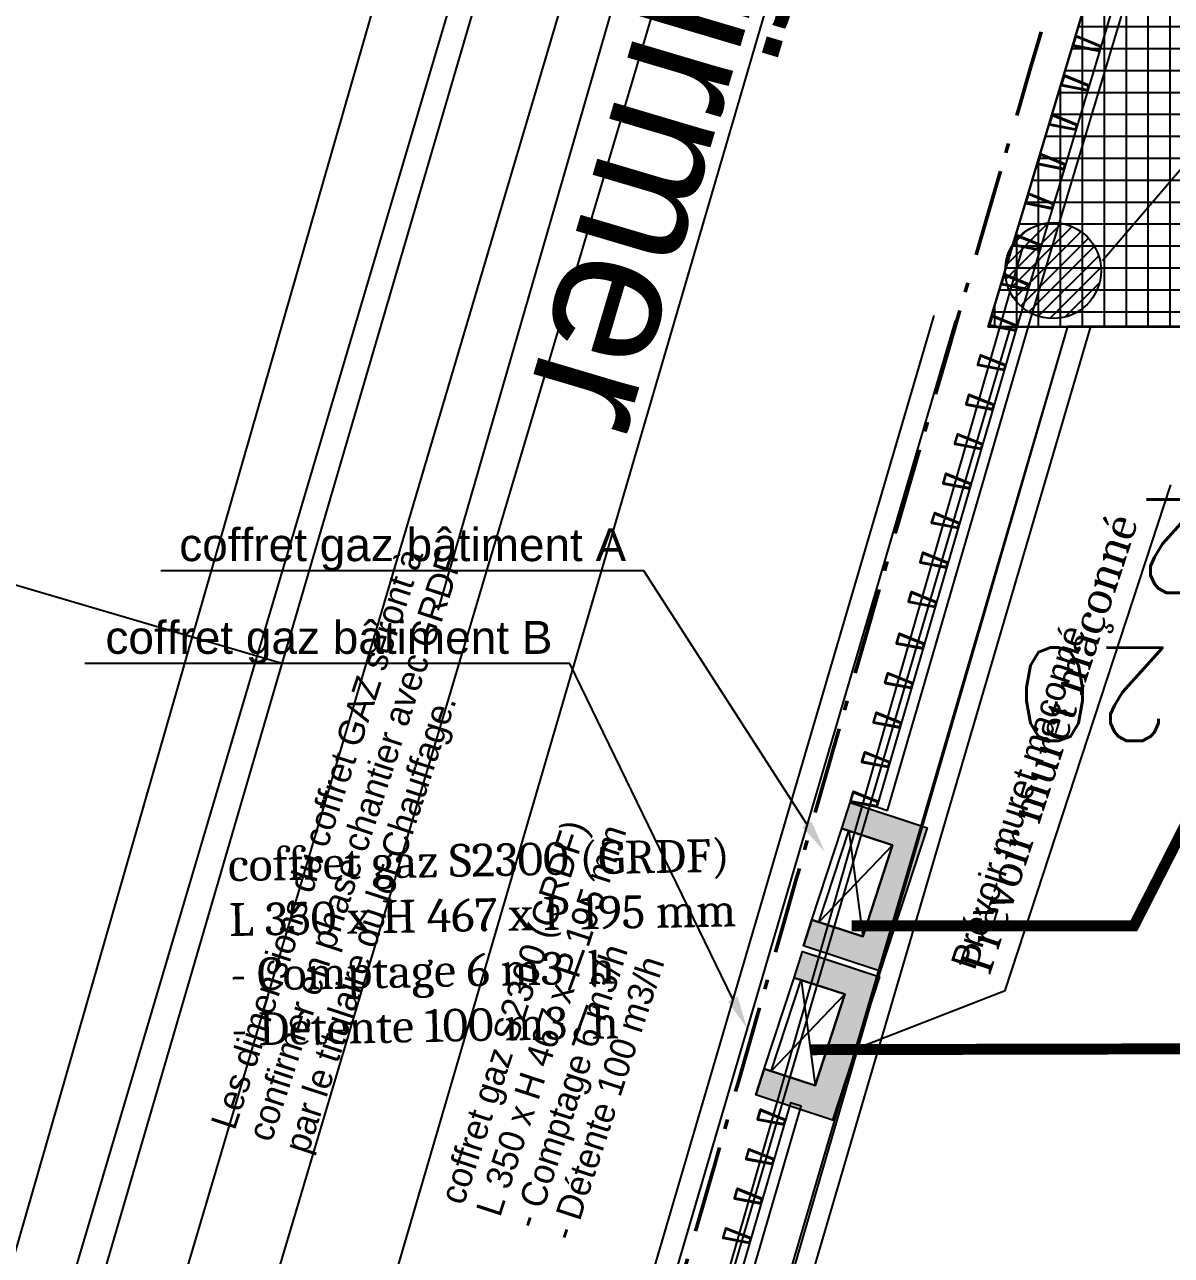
# Model space of a CAD drawing. Extents: x -594 to 29166, y -5797 to 14313.
# Drawn here: x 2501.7 to 2920, y 2229.8 to 2678.6 of the extents above; entities that cross this region are included whole.
import ezdxf
from ezdxf import colors
from ezdxf.entities.mleader import LeaderData, LeaderLine
from ezdxf.enums import TextEntityAlignment as Align
from ezdxf.lldxf.tags import DXFTag
from ezdxf.math import Vec2, Vec3

# ---------------------------------------------------------------- set-up
doc = ezdxf.new("R2010")
doc.units = 0
doc.linetypes.add('prlm_gaz', pattern=[36, 24, -3, 0, -3, 0, -3, 0, -3])
doc.linetypes.add('Style de ligne -15', pattern=[2.08328, 1.25, -0.41656, 0.13886, -0.27786])
doc.layers.get('0').update_dxf_attribs({"color": 252})
for name, color, linetype, lineweight in [('01_poutres', 252, 'Continuous', 20), ('Fond topo - P', 252, 'Continuous', 50), ('Fond topo - VOI', 252, 'Continuous', 25)]:
    doc.layers.add(name, color=color, linetype=linetype, lineweight=lineweight)
for name, color, linetype in [('01_texte', 252, 'Continuous'), ('A SITE', 252, 'Continuous'), ('AEP_SSL', 252, 'Continuous'), ('B GÈnÈral_Hatch', 252, 'Continuous'), ('B Général', 252, 'Continuous'), ('EDF_SSL', 252, 'Texte-Electricite'), ('Fond topo - ALIGNEMENT_TXT', 252, 'Continuous'), ('Fond topo - CLO_MUR', 252, 'Continuous'), ('Fond topo - EDF', 252, 'Continuous'), ('Fond topo - SIH', 252, 'Continuous'), ('Fond topo - Z_500', 252, 'Continuous'), ('prlm-BA', 252, 'Continuous'), ('prlm-GAZ', 20, 'Continuous'), ('prlm-MOD', 64, 'Continuous'), ('prlm-VRD', 252, 'Continuous'), ('SA - clôture', 252, 'DIVISE2'), ('SA - gazon', 252, 'Continuous'), ('TELECOM_SSL', 252, 'Texte-Telecom')]:
    doc.layers.add(name, color=color, linetype=linetype)
for name, color, linetype, plot in [('Fond topo - N', 252, 'Continuous', False), ('Fond topo - NCACHE', 252, 'Continuous', False), ('Fond topo - ZCACHE', 252, 'Continuous', False), ('prlm-ZEROPLOT', 254, 'Continuous', False)]:
    doc.layers.add(name, color=color, linetype=linetype, plot=plot)
doc.styles.add('2000_ARIAL', font='arial.ttf', dxfattribs={"height": 0.4})
doc.styles.add('Eurostile', font='')
doc.styles.add('Lignes', font='arial.ttf', dxfattribs={"height": 0.35})
doc.styles.add('LignesA', font='arial.ttf', dxfattribs={"height": 0.35})
doc.styles.add('prlm-mod', font='cambriaz.ttf', dxfattribs={"height": 18})
doc.styles.add('SIMPLEX', font='simplex_.ttf', dxfattribs={"height": 1.25})
doc.styles.get("Standard").update_dxf_attribs({"font": 'isocp.shx', "height": 15})
doc.styles.get('Eurostile').set_extended_font_data('Eurostile')
tags = doc.linetypes.add('DIVISE2', pattern=[15.875, 6.35, -3.175, 0, -3.175, 0, -3.175]).pattern_tags.tags
tags[14:15] = [DXFTag(74, 4), DXFTag(75, 0), DXFTag(340, '0'), DXFTag(46, 0.0), DXFTag(50, 0.0), DXFTag(44, 0.0), DXFTag(45, 0.0)]
tags[12:13] = [DXFTag(74, 4), DXFTag(75, 0), DXFTag(340, '0'), DXFTag(46, 0.0), DXFTag(50, 0.0), DXFTag(44, 0.0), DXFTag(45, 0.0)]
tags[10:11] = [DXFTag(74, 4), DXFTag(75, 0), DXFTag(340, '0'), DXFTag(46, 0.0), DXFTag(50, 0.0), DXFTag(44, 0.0), DXFTag(45, 0.0)]
tags[8:9] = [DXFTag(74, 4), DXFTag(75, 0), DXFTag(340, '0'), DXFTag(46, 0.0), DXFTag(50, 0.0), DXFTag(44, 0.0), DXFTag(45, 0.0)]
tags[6:7] = [DXFTag(74, 4), DXFTag(75, 0), DXFTag(340, '0'), DXFTag(46, 0.0), DXFTag(50, 0.0), DXFTag(44, 0.0), DXFTag(45, 0.0)]
tags[4:5] = [DXFTag(74, 4), DXFTag(75, 0), DXFTag(340, '0'), DXFTag(46, 0.0), DXFTag(50, 0.0), DXFTag(44, 0.0), DXFTag(45, 0.0)]
tags = doc.linetypes.add('L16', pattern=[0.375, 0.3, -0.075]).pattern_tags.tags
tags[6:7] = [DXFTag(74, 4), DXFTag(75, 0), DXFTag(340, '0'), DXFTag(46, 0.0), DXFTag(50, 0.0), DXFTag(44, 0.0), DXFTag(45, 0.0)]
tags[4:5] = [DXFTag(74, 4), DXFTag(75, 0), DXFTag(340, '0'), DXFTag(46, 0.0), DXFTag(50, 0.0), DXFTag(44, 0.0), DXFTag(45, 0.0)]
tags = doc.linetypes.add('L8', pattern=[0.225, 0.15, -0.075]).pattern_tags.tags
tags[6:7] = [DXFTag(74, 4), DXFTag(75, 0), DXFTag(340, '0'), DXFTag(46, 0.0), DXFTag(50, 0.0), DXFTag(44, 0.0), DXFTag(45, 0.0)]
tags[4:5] = [DXFTag(74, 4), DXFTag(75, 0), DXFTag(340, '0'), DXFTag(46, 0.0), DXFTag(50, 0.0), DXFTag(44, 0.0), DXFTag(45, 0.0)]
tags = doc.linetypes.add('Texte-BT', pattern='A,5,-0.25,["BT",Lignes,S=1,R=0,X=0,Y=-0.18],-1.25', length=6.5).pattern_tags.tags
tags[15:16] = [DXFTag(74, 4), DXFTag(75, 0), DXFTag(340, '0'), DXFTag(46, 0.0), DXFTag(50, 0.0), DXFTag(44, 0.0), DXFTag(45, 0.0)]
tags[4:5] = [DXFTag(74, 4), DXFTag(75, 0), DXFTag(340, '0'), DXFTag(46, 0.0), DXFTag(50, 0.0), DXFTag(44, 0.0), DXFTag(45, 0.0)]
tags = doc.linetypes.add('Texte-Electricite', pattern='A,5,-0.25,["ELEC",Lignes,S=1,R=0,X=0,Y=-0.18],-1.25', length=6.5).pattern_tags.tags
tags[15:16] = [DXFTag(74, 4), DXFTag(75, 0), DXFTag(340, '0'), DXFTag(46, 0.0), DXFTag(50, 0.0), DXFTag(44, 0.0), DXFTag(45, 0.0)]
tags[4:5] = [DXFTag(74, 4), DXFTag(75, 0), DXFTag(340, '0'), DXFTag(46, 0.0), DXFTag(50, 0.0), DXFTag(44, 0.0), DXFTag(45, 0.0)]
tags = doc.linetypes.add('Texte-HT', pattern='A,5,-0.25,["HT",Lignes,S=1,R=0,X=0,Y=-0.18],-1.25', length=6.5).pattern_tags.tags
tags[15:16] = [DXFTag(74, 4), DXFTag(75, 0), DXFTag(340, '0'), DXFTag(46, 0.0), DXFTag(50, 0.0), DXFTag(44, 0.0), DXFTag(45, 0.0)]
tags[4:5] = [DXFTag(74, 4), DXFTag(75, 0), DXFTag(340, '0'), DXFTag(46, 0.0), DXFTag(50, 0.0), DXFTag(44, 0.0), DXFTag(45, 0.0)]
tags = doc.linetypes.add('Texte-MT', pattern='A,5,-0.25,["MT",Lignes,S=1,R=0,X=0,Y=-0.18],-1.25', length=6.5).pattern_tags.tags
tags[15:16] = [DXFTag(74, 4), DXFTag(75, 0), DXFTag(340, '0'), DXFTag(46, 0.0), DXFTag(50, 0.0), DXFTag(44, 0.0), DXFTag(45, 0.0)]
tags[4:5] = [DXFTag(74, 4), DXFTag(75, 0), DXFTag(340, '0'), DXFTag(46, 0.0), DXFTag(50, 0.0), DXFTag(44, 0.0), DXFTag(45, 0.0)]
tags = doc.linetypes.add('Texte-Telecom', pattern='A,5,-0.25,["TEL",Lignes,S=1,R=0,X=0,Y=-0.18],-1.25', length=6.5).pattern_tags.tags
tags[15:16] = [DXFTag(74, 4), DXFTag(75, 0), DXFTag(340, '0'), DXFTag(46, 0.0), DXFTag(50, 0.0), DXFTag(44, 0.0), DXFTag(45, 0.0)]
tags[4:5] = [DXFTag(74, 4), DXFTag(75, 0), DXFTag(340, '0'), DXFTag(46, 0.0), DXFTag(50, 0.0), DXFTag(44, 0.0), DXFTag(45, 0.0)]
tags = doc.linetypes.add('Texte-TelecomA', pattern='A,5,-0.25,["TEL",LignesA,S=1,R=0,X=0,Y=-0.18],-1.25', length=6.5).pattern_tags.tags
tags[15:16] = [DXFTag(74, 4), DXFTag(75, 0), DXFTag(340, '0'), DXFTag(46, 0.0), DXFTag(50, 0.0), DXFTag(44, 0.0), DXFTag(45, 0.0)]
tags[4:5] = [DXFTag(74, 4), DXFTag(75, 0), DXFTag(340, '0'), DXFTag(46, 0.0), DXFTag(50, 0.0), DXFTag(44, 0.0), DXFTag(45, 0.0)]

# ---------------------------------------------------------------- blocks, each defined once
blk = doc.blocks.new('A n0.Groupe-37-1')
at = {"layer": 'B Général', "linetype": 'Continuous', "flags": 128}
for points in [[(2816.4, 2392.05), (2869.49, 2573.97), (2869.49, 2573.97), (3070.09, 3242.25), (3066.26, 3243.4), (2864.38, 2570.88), (2864.42, 2570.86), (2812.61, 2393.33)], [(2893.59, 2669.23), (2884.33, 2671.06), (2885.28, 2674.21), (2894.01, 2670.62)], [(2889.28, 2654.86), (2880.02, 2656.69), (2880.96, 2659.85), (2889.7, 2656.25)], [(2884.97, 2640.49), (2875.7, 2642.32), (2876.65, 2645.48), (2885.39, 2641.88)], [(2880.65, 2626.12), (2871.39, 2627.95), (2872.34, 2631.11), (2881.07, 2627.51)], [(2876.34, 2611.75), (2867.08, 2613.58), (2868.02, 2616.74), (2876.76, 2613.15)], [(2871.8, 2596.62), (2862.53, 2598.45), (2863.48, 2601.6), (2872.22, 2598.01)], [(2867.48, 2582.25), (2858.22, 2584.08), (2859.17, 2587.24), (2867.9, 2583.64)], [(2863.06, 2567.26), (2853.78, 2569.03), (2854.7, 2572.19), (2863.46, 2568.66)], [(2858.85, 2552.86), (2849.57, 2554.62), (2850.5, 2557.79), (2859.26, 2554.26)], [(2854.65, 2538.46), (2845.37, 2540.22), (2846.3, 2543.39), (2855.06, 2539.86)], [(2850.45, 2524.06), (2841.17, 2525.82), (2842.09, 2528.98), (2850.86, 2525.46)], [(2846.24, 2509.66), (2836.97, 2511.42), (2837.89, 2514.58), (2846.65, 2511.06)], [(2842.04, 2495.26), (2832.76, 2497.02), (2833.69, 2500.18), (2842.45, 2496.66)], [(2837.84, 2480.86), (2828.56, 2482.62), (2829.48, 2485.78), (2838.25, 2482.25)], [(2833.64, 2466.46), (2824.36, 2468.22), (2825.28, 2471.38), (2834.04, 2467.85)], [(2829.21, 2451.29), (2819.93, 2453.05), (2820.85, 2456.21), (2829.62, 2452.68)], [(2825.01, 2436.88), (2815.73, 2438.65), (2816.65, 2441.81), (2825.41, 2438.28)], [(2820.8, 2422.48), (2811.53, 2424.24), (2812.45, 2427.41), (2821.21, 2423.88)], [(2816.6, 2408.08), (2807.32, 2409.84), (2808.25, 2413.01), (2817.01, 2409.48)], [(2812.4, 2393.68), (2803.12, 2395.44), (2804.04, 2398.6), (2812.81, 2395.08)], [(2539.74, 1444.07), (2784.91, 2284.16), (2781.11, 2285.4), (2535.9, 1445.19)], [(2778.55, 2277.7), (2769.27, 2279.46), (2770.2, 2282.63), (2778.96, 2279.1)], [(2774.35, 2263.3), (2765.07, 2265.06), (2765.99, 2268.22), (2774.76, 2264.7)], [(2770.14, 2248.9), (2760.87, 2250.66), (2761.79, 2253.82), (2770.55, 2250.3)], [(2765.94, 2234.5), (2756.66, 2236.26), (2757.59, 2239.42), (2766.35, 2235.9)]]:
    blk.add_lwpolyline(points, close=True, dxfattribs=at)
for points in [[(2884.16, 2670.79), (2893.62, 2668.91, 0.386252), (2893.85, 2669.05), (2894.33, 2670.62, 0.385626), (2894.21, 2670.86), (2885.29, 2674.53, 0.443391), (2885.02, 2674.41), (2884.01, 2671.04, 0.442739), (2884.16, 2670.79)], [(2879.85, 2656.42), (2889.31, 2654.55, 0.386252), (2889.54, 2654.68), (2890.01, 2656.25, 0.385626), (2889.9, 2656.5), (2880.97, 2660.16, 0.443391), (2880.71, 2660.04), (2879.7, 2656.67, 0.442739), (2879.85, 2656.42)], [(2875.54, 2642.05), (2885, 2640.18, 0.386252), (2885.23, 2640.32), (2885.7, 2641.88, 0.385626), (2885.58, 2642.13), (2876.66, 2645.8, 0.443391), (2876.39, 2645.67), (2875.38, 2642.3, 0.442739), (2875.54, 2642.05)], [(2871.22, 2627.68), (2880.68, 2625.81, 0.386252), (2880.92, 2625.95), (2881.39, 2627.52, 0.385626), (2881.27, 2627.76), (2872.35, 2631.43, 0.443391), (2872.08, 2631.3), (2871.07, 2627.93, 0.442739), (2871.22, 2627.68)], [(2866.91, 2613.31), (2876.37, 2611.44, 0.386252), (2876.6, 2611.58), (2877.07, 2613.15, 0.385626), (2876.96, 2613.39), (2868.04, 2617.06, 0.443391), (2867.77, 2616.93), (2866.76, 2613.56, 0.442739), (2866.91, 2613.31)], [(2862.37, 2598.18), (2871.83, 2596.3, 0.386252), (2872.06, 2596.44), (2872.53, 2598.01, 0.385626), (2872.41, 2598.25), (2863.49, 2601.92, 0.443391), (2863.22, 2601.8), (2862.21, 2598.43, 0.442739), (2862.37, 2598.18)], [(2858.05, 2583.81), (2867.52, 2581.94, 0.386252), (2867.75, 2582.07), (2868.22, 2583.64, 0.385626), (2868.1, 2583.89), (2859.18, 2587.55, 0.443391), (2858.91, 2587.43), (2857.9, 2584.06, 0.442739), (2858.05, 2583.81)], [(2853.61, 2568.75), (2863.09, 2566.95, 0.386252), (2863.32, 2567.09), (2863.78, 2568.67, 0.385626), (2863.66, 2568.91), (2854.71, 2572.51, 0.443391), (2854.44, 2572.38), (2853.46, 2569, 0.442739), (2853.61, 2568.75)], [(2849.41, 2554.35), (2858.89, 2552.55, 0.386252), (2859.12, 2552.69), (2859.57, 2554.26, 0.385626), (2859.46, 2554.51), (2850.51, 2558.11, 0.443391), (2850.24, 2557.98), (2849.26, 2554.6, 0.442739), (2849.41, 2554.35)], [(2845.21, 2539.95), (2854.68, 2538.15, 0.386252), (2854.91, 2538.29), (2855.37, 2539.86, 0.385626), (2855.25, 2540.1), (2846.3, 2543.71, 0.443391), (2846.04, 2543.58), (2845.05, 2540.2, 0.442739), (2845.21, 2539.95)], [(2841.01, 2525.55), (2850.48, 2523.75, 0.386252), (2850.71, 2523.89), (2851.17, 2525.46, 0.385626), (2851.05, 2525.7), (2842.1, 2529.3, 0.443391), (2841.84, 2529.17), (2840.85, 2525.8, 0.442739), (2841.01, 2525.55)], [(2836.8, 2511.15), (2846.28, 2509.35, 0.386252), (2846.51, 2509.49), (2846.97, 2511.06, 0.385626), (2846.85, 2511.3), (2837.9, 2514.9, 0.443391), (2837.63, 2514.77), (2836.65, 2511.4, 0.442739), (2836.8, 2511.15)], [(2832.6, 2496.75), (2842.08, 2494.95, 0.386252), (2842.3, 2495.09), (2842.76, 2496.66, 0.385626), (2842.65, 2496.9), (2833.7, 2500.5, 0.443391), (2833.43, 2500.37), (2832.44, 2497, 0.442739), (2832.6, 2496.75)], [(2828.4, 2482.34), (2837.87, 2480.55, 0.386252), (2838.1, 2480.69), (2838.56, 2482.26, 0.385626), (2838.44, 2482.5), (2829.49, 2486.1, 0.443391), (2829.23, 2485.97), (2828.24, 2482.6, 0.442739), (2828.4, 2482.34)], [(2824.19, 2467.94), (2833.67, 2466.14, 0.386252), (2833.9, 2466.28), (2834.36, 2467.86, 0.385626), (2834.24, 2468.1), (2825.29, 2471.7, 0.443391), (2825.02, 2471.57), (2824.04, 2468.2, 0.442739), (2824.19, 2467.94)], [(2819.77, 2452.77), (2829.24, 2450.97, 0.386252), (2829.47, 2451.11), (2829.93, 2452.69, 0.385626), (2829.81, 2452.93), (2820.86, 2456.53, 0.443391), (2820.6, 2456.4), (2819.61, 2453.03, 0.442739), (2819.77, 2452.77)], [(2815.56, 2438.37), (2825.04, 2436.57, 0.386252), (2825.27, 2436.71), (2825.73, 2438.29, 0.385626), (2825.61, 2438.53), (2816.66, 2442.13, 0.443391), (2816.39, 2442), (2815.41, 2438.62, 0.442739), (2815.56, 2438.37)], [(2811.36, 2423.97), (2820.84, 2422.17, 0.386252), (2821.07, 2422.31), (2821.52, 2423.88, 0.385626), (2821.41, 2424.13), (2812.46, 2427.73, 0.443391), (2812.19, 2427.6), (2811.21, 2424.22, 0.442739), (2811.36, 2423.97)], [(2807.16, 2409.57), (2816.63, 2407.77, 0.386252), (2816.86, 2407.91), (2817.32, 2409.48, 0.385626), (2817.2, 2409.72), (2808.25, 2413.33, 0.443391), (2807.99, 2413.2), (2807, 2409.82, 0.442739), (2807.16, 2409.57)], [(2802.96, 2395.17), (2812.43, 2393.37, 0.386252), (2812.66, 2393.51), (2813.12, 2395.08, 0.385626), (2813, 2395.32), (2804.05, 2398.92, 0.443391), (2803.79, 2398.79), (2802.8, 2395.42, 0.442739), (2802.96, 2395.17)], [(2769.11, 2279.19), (2778.58, 2277.39, 0.386252), (2778.81, 2277.53), (2779.27, 2279.1, 0.385626), (2779.15, 2279.34), (2770.2, 2282.95, 0.443391), (2769.94, 2282.82), (2768.95, 2279.44, 0.442739), (2769.11, 2279.19)], [(2764.91, 2264.79), (2774.38, 2262.99, 0.386252), (2774.61, 2263.13), (2775.07, 2264.7, 0.385626), (2774.95, 2264.94), (2766, 2268.54, 0.443391), (2765.74, 2268.41), (2764.75, 2265.04, 0.442739), (2764.91, 2264.79)], [(2760.7, 2250.39), (2770.18, 2248.59, 0.386252), (2770.41, 2248.73), (2770.87, 2250.3, 0.385626), (2770.75, 2250.54), (2761.8, 2254.14, 0.443391), (2761.53, 2254.01), (2760.55, 2250.64, 0.442739), (2760.7, 2250.39)], [(2756.5, 2235.99), (2765.98, 2234.19, 0.386252), (2766.2, 2234.33), (2766.66, 2235.9, 0.385626), (2766.55, 2236.14), (2757.6, 2239.74, 0.443391), (2757.33, 2239.61), (2756.34, 2236.24, 0.442739), (2756.5, 2235.99)]]:
    blk.add_lwpolyline(points, format="xyb", close=True, dxfattribs=at)
blk = doc.blocks.new('A n0.Groupe-65-1')
at = {"layer": 'B Général', "flags": 128}
blk.add_lwpolyline([(2804.99, 2305.23), (2859.42, 2326.4), (2919.76, 2510.74)], dxfattribs=at)
for points in [[(2799.77, 2385.41), (2802.88, 2394.92), (2821.41, 2388.85), (2830.92, 2385.74), (2813.81, 2333.47), (2813.81, 2333.47), (2785.77, 2342.65), (2788.88, 2352.15), (2807.42, 2346.08), (2818.3, 2379.35)], [(2782.4, 2331.04), (2785.51, 2340.54), (2804.04, 2334.48), (2813.55, 2331.37), (2796.44, 2279.09), (2796.44, 2279.09), (2768.4, 2288.27), (2771.51, 2297.78), (2790.04, 2291.71), (2800.93, 2324.97)]]:
    blk.add_lwpolyline(points, close=True, dxfattribs=at)
at = {"layer": 'B Général', "lineweight": 18, "flags": 128}
for points in [[(2788.88, 2352.15), (2799.77, 2385.41), (2818.3, 2379.35), (2807.42, 2346.08), (2791.45, 2351.31), (2788.88, 2352.15), (2791.45, 2351.31), (2802.34, 2384.57), (2807.42, 2346.08), (2818.3, 2379.35), (2791.45, 2351.31)], [(2771.51, 2297.78), (2782.4, 2331.04), (2800.93, 2324.97), (2790.04, 2291.71), (2774.08, 2296.94), (2771.51, 2297.78), (2774.08, 2296.94), (2784.96, 2330.2), (2790.04, 2291.71), (2800.93, 2324.97), (2774.08, 2296.94)]]:
    blk.add_lwpolyline(points, dxfattribs=at)
at = {"layer": 'B Général', "attachment_point": 1, "rotation": 71.8758, "line_spacing_factor": 0.895453, "style": 'Eurostile'}
for s, insert, char_height, width in [('Les dimensions du coffret GAZ seront à confirmer en phase chantier avec GRDF par le titulaire du lot Chauffage.', (2569.4, 2277.95), 9.39822, 240.6185), ('Prévoir muret maçonné', (2839.33, 2336.31), 9.3982, 240.6185), ('coffret gaz S2300 (GRDF)\\PL 350 x H 467 x P 195 mm\\P- Comptage 6 m3/h\\P- Détente 100 m3/h', (2652.84, 2250.64), 9.3982, 268.2948)]:
    blk.add_mtext(s, dxfattribs=dict(at, insert=insert, char_height=char_height, width=width))
blk = doc.blocks.new('A 90.EDF02')
at = {"ltscale": 2}
for p, q in [((0.875, 2.75), (0.875, 2.95)), ((-0.875, 2.25), (0.875, 2.75)), ((0, 1.535431), (0, 2.5)), ((-0.875, 2.25), (-0.875, 2.05)), ((0.978086, 1.392164), (0.895804, 1.204402)), ((1.271914, 1.392164), (1.354196, 1.204402)), ((1.125, 1.349688), (1.125, 1.178214)), ((0, 0.15), (0, 0.958637))]:
    blk.add_line(p, q, dxfattribs=at)
for centre, radius in [((1.125, 1.625), 0.2), ((0, 0), 0.15)]:
    blk.add_circle(centre, radius, dxfattribs=at)
blk.add_arc((0.557686, 1.79611), 0.574625, 2.870977, 166.053522, dxfattribs=at)
at = {"style": 'SIMPLEX'}
blk.add_text('W', height=0.4, dxfattribs=at).set_placement((0, 1.217323), align=Align.MIDDLE_CENTER)
blk = doc.blocks.new('A 90.PTOPO')
at = {"layer": 'Fond topo - NCACHE', "style": 'SIMPLEX'}
blk.add_attdef('MAT', text='', height=0.34, dxfattribs=at).set_placement((0.1, -0.1), align=Align.TOP_LEFT)
at = {"layer": 'Fond topo - ZCACHE', "style": 'SIMPLEX'}
blk.add_attdef('ALT', (0.1, 0.1), '', height=0.34, dxfattribs=at)
blk = doc.blocks.new('A$C380262B1')
at = {"layer": 'AEP_SSL', "ltscale": 100, "elevation": 0, "flags": 128}
blk.add_lwpolyline([(-4419.29, 5004.84), (-4615.51, 2698.51), (-4659.45, 2519.31), (-4853.81, 1547.02), (-5678.67, -1317.9), (-6387.15, -3659.48)], dxfattribs=at)
at = {"layer": 'EDF_SSL', "linetype": 'Texte-MT', "ltscale": 100, "elevation": 0, "flags": 128}
blk.add_lwpolyline([(-6254.24, -3469.87), (-4383.63, 2841.72), (-4298.57, 2988.92), (-3696.49, 3195.48), (-3294.68, 2842.64), (-2780.69, 2697.1), (-228.37, 2738.3), (1380.86, 2771.29), (2067.41, 2949.6), (2724.79, 2563.95), (4964.45, 2545.24), (5603.36, 4115.86), (5715.5, 4351.5), (6074.73, 4471.09), (6547.8, 4750.31), (7756.19, 5121.05)], dxfattribs=at)
at = {"layer": 'EDF_SSL', "linetype": 'Texte-BT', "ltscale": 100, "elevation": 0, "flags": 128}
blk.add_lwpolyline([(-6293.7, -3465.93), (-4423.09, 2845.66), (-4207.14, 3352.95), (-4036.03, 4003.01)], dxfattribs=at)
at = {"layer": 'EDF_SSL', "linetype": 'Texte-HT', "ltscale": 100, "elevation": 0, "flags": 128}
blk.add_lwpolyline([(-6228.36, -3485.44), (-4347.71, 2833.7), (-4155.11, 3426.73), (-5294.54, 3730.08), (-6093.84, 3553.14)], dxfattribs=at)
at = {"layer": 'Fond topo - ALIGNEMENT_TXT', "ltscale": 2, "flags": 128}
blk.add_lwpolyline([(-5442.21, -798.83), (-5191.61, 66.63), (-5022.9, 92)], dxfattribs=at)
at = {"layer": 'Fond topo - CLO_MUR', "ltscale": 2, "flags": 128}
for points in [[(-5261.44, -691.44), (-5413.1, -1207.33), (-5586.59, -1808.94)], [(-5204.29, -695.49), (-5359.33, -1222.98), (-5515.24, -1763.61)]]:
    blk.add_lwpolyline(points, dxfattribs=at)
at = {"layer": 'Fond topo - CLO_MUR', "linetype": 'L8', "ltscale": 2, "flags": 128}
for points in [[(-5253.65, -693.38), (-5405.41, -1209.56), (-5577.69, -1806.92)], [(-5212.62, -695.49), (-5367.01, -1220.75), (-5523.31, -1762.71)]]:
    blk.add_lwpolyline(points, dxfattribs=at)
at = {"layer": 'Fond topo - CLO_MUR', "linetype": 'L16', "ltscale": 2, "flags": 128}
blk.add_lwpolyline([(-5233.47, -695.49), (-5378.1, -1187.55), (-5557.38, -1809.2)], dxfattribs=at)
at = {"layer": 'Fond topo - SIH', "linetype": 'L16', "ltscale": 2, "flags": 128}
blk.add_lwpolyline([(-5499.31, -818.29), (-5689.06, -762.54)], dxfattribs=at)
at = {"layer": 'Fond topo - VOI', "ltscale": 2, "flags": 128}
blk.add_lwpolyline([(-5010.08, 842.12), (-5046.82, 710.01), (-5151.02, 360.44), (-5360.5, -344.65), (-5499.31, -818.29), (-5731.33, -1612.38), (-5774, -1761.46), (-5997.41, -2505.68), (-6284.81, -3456.01)], dxfattribs=at)
at = {"layer": 'SA - clôture', "ltscale": 0.12, "elevation": 0, "flags": 128}
blk.add_lwpolyline([(-5543.76, -1761.89), (-5228.68, -665.76)], dxfattribs=at)
at = {"layer": 'SA - gazon'}
blk.add_lwpolyline([(-239.12, -1895.22), (-536.01, -1451.37), (-791.21, -299.89), (-844.21, -258.89), (-2301.48, -256.65), (-2397.81, -339.14), (-2572.92, -806.08), (-2750.85, -1170.5), (-3041.57, -1435.98), (-4069.73, -1077.58), (-4159.04, -892.71), (-4305.31, -816.49), (-4305.34, -836.49), (-5010.88, -835.49), (-5010.68, -695.49), (-5212.62, -695.49), (-5523.31, -1762.71)], dxfattribs=at)
at = {"layer": 'TELECOM_SSL', "linetype": 'Texte-TelecomA', "ltscale": 100, "elevation": 0, "flags": 128}
blk.add_lwpolyline([(-6143.13, -3383.14), (-4679.37, 1618.34, 0.105936), (-4165.61, 5030.77)], format="xyb", dxfattribs=at)
at = {"layer": 'Fond topo - EDF', "ltscale": 2, "xscale": 100, "yscale": 100, "zscale": 100, "rotation": 60.77579837732787}
blk.add_blockref('A 90.EDF02', (-5446.29, -1238.08), dxfattribs=at)
at = {"layer": 'Fond topo - P', "ltscale": 2}
ref = blk.add_blockref('A 90.PTOPO', (-5061.67, -802.63), dxfattribs=dict(at, xscale=100, yscale=100, zscale=100, rotation=179.9607580165254))
ref.add_attrib('MAT', '3802', dxfattribs={"layer": 'Fond topo - N', "color": 0, "ltscale": 2, "height": 34, "rotation": 179.9608, "style": 'SIMPLEX'}).set_placement((-5071.67, -792.63), align=Align.TOP_LEFT)
ref.add_attrib('ALT', '220.20', (-5071.68, -812.63), dxfattribs={"layer": 'Fond topo - Z_500', "color": 0, "ltscale": 2, "height": 34, "rotation": 179.9608, "style": 'SIMPLEX'})
at = {"layer": 'Fond topo - ALIGNEMENT_TXT', "style": '2000_ARIAL', "width": 1.001}
blk.add_text('Alignement   à    confirmer                                                                                            ', height=50, rotation=253.4725, dxfattribs=at).set_placement((-5178.86, 57.7))
blk = doc.blocks.new('A n0.A$C1B933CC4')
at = {"layer": '01_poutres', "color": 0, "ltscale": 3}
blk.add_line((-1770.74, -1255), (-1981.76, -1957.99), dxfattribs=at)
for points in [[(-1981.76, -1957.99), (-1180.04, -1957.99), (-1180.04, -1917.99)], [(-1981.76, -1957.99), (-1927.26, -1957.99)]]:
    blk.add_lwpolyline(points, dxfattribs=at)
at = {"layer": '01_texte', "color": 0}
blk.add_lwpolyline([(-919.1, -740.69), (-1940.11, -1933.99)], dxfattribs=at)

msp = doc.modelspace()

# ---------------------------------------------------------------- hatches: boundary and pattern name
at = {"layer": 'B GÈnÈral_Hatch', "linetype": 'Continuous'}
h = msp.add_hatch(dxfattribs=at)
h.set_pattern_fill('02_ISOLANT', color=256, angle=45, style=0, pattern_type=2)
h.set_pattern_definition([(90, (3479.571, 2909.896), (-8, -4e-16), []), (180, (3479.571, 2909.896), (1e-15, 8), [])])
h.paths.add_polyline_path([(3673.916, 3243.389), (3055.817, 3243.389), (2853.201, 2568.403), (3125.825, 2568.403), (3498.013, 2568.403), (3498.013, 2643.553), (3673.916, 2643.553)])
h = msp.add_hatch(dxfattribs=at)
h.set_pattern_fill('50_BETON', color=256, style=0, pattern_type=2)
h.set_pattern_definition([(45, (0, 0), (2.4253472, -2.6458333), [])])
edge = h.paths.add_edge_path()
edge.add_arc((2876.854, 2588.903), 17.5, 0, 360)
at = {"layer": 'prlm-MOD'}
for points in [[(2799.53, 2385.668), (2802.641, 2395.172), (2821.173, 2389.106), (2830.677, 2385.995), (2813.568, 2333.724), (2813.568, 2333.724), (2785.532, 2342.9), (2788.642, 2352.404), (2807.175, 2346.338), (2818.063, 2379.602)], [(2782.398, 2331.039), (2785.509, 2340.543), (2804.042, 2334.477), (2813.545, 2331.366), (2796.436, 2279.095), (2796.436, 2279.095), (2768.4, 2288.272), (2771.511, 2297.775), (2790.043, 2291.709), (2800.931, 2324.973)]]:
    msp.add_hatch(color=256, dxfattribs=at).paths.add_polyline_path(points)

# ---------------------------------------------------------------- linework, layer by layer
at = {"layer": 'A SITE', "linetype": 'Style de ligne -15', "lineweight": 50, "ltscale": 25.4}
msp.add_open_spline([(4176.46, 5442.268), (4369.672, 5480.305), (4562.883, 5518.342), (4903.036, 5519.771), (5243.188, 5521.2), (5979.862, 5524.644), (6716.536, 5528.089), (7278.196, 5527.681), (7839.856, 5527.273), (8021.336, 5527.044), (8202.816, 5526.815), (8808.176, 5525.356), (9413.535, 5523.896), (10716.351, 5525.293), (12019.166, 5526.69), (12242.597, 5526.219), (12466.029, 5525.748), (12816.588, 5520.962), (13167.148, 5516.176), (13202.673, 5616.323), (13238.199, 5716.47), (13267.888, 5802.201), (13297.577, 5887.932), (13327.266, 5973.663), (13356.956, 6059.395), (13408.406, 6207.964), (13459.856, 6356.533), (13477.006, 6406.056), (13494.156, 6455.579), (13528.564, 6560.212), (13562.972, 6664.845), (13573.344, 6696.386), (13583.716, 6727.928), (13599.145, 6774.844), (13614.573, 6821.761), (13678.898, 7117.445), (13743.224, 7413.129), (13957.444, 7453.65), (14171.664, 7494.171), (14164.331, 7534.454), (14156.998, 7574.738), (14190.699, 7584.189), (14224.399, 7593.639), (14227.546, 7586.876), (14230.693, 7580.113), (14293.316, 7599.076), (14355.939, 7618.039), (14360.336, 7603.518), (14364.733, 7588.998), (14537.195, 7591.453), (14709.721, 7640.319), (14664.801, 7789.364), (14619.881, 7938.41), (15047.101, 8062.384), (15474.322, 8186.358), (15686.72, 8247.996), (15899.118, 8309.635), (15904.181, 8311.166), (15909.244, 8312.698), (15908.246, 8315.995), (15907.249, 8319.292), (17672.664, 8849.185), (19438.079, 9379.077), (19648.946, 9442.842), (19859.814, 9506.606), (20255.35, 9309.74), (20650.886, 9112.874), (20960.83, 8222.926), (21270.775, 7332.978), (21180.205, 7304.155), (21089.635, 7275.333), (21163.082, 7017.584), (21236.529, 6759.834), (21251.591, 6763.9), (21266.653, 6767.967), (21275.663, 6734.59), (21284.674, 6701.213), (21269.902, 6697.225), (21255.13, 6693.238), (21270.029, 6638.047), (21284.928, 6582.856), (21291.188, 6584.546), (21297.447, 6586.236), (21305.995, 6495.046), (21402.881, 6506.774), (21487.346, 6527.117), (21571.811, 6547.461), (21569.541, 6559.077), (21567.271, 6570.694), (21604.983, 6578.638), (21642.694, 6586.582), (21649.991, 6549.244), (21657.287, 6511.906), (21652.493, 6510.896), (21647.699, 6509.886), (21807.598, 5746.172), (21967.496, 4982.457), (21977.291, 4938.62), (21987.086, 4894.782), (22015.78, 4743.898), (22044.474, 4593.013), (22063.498, 4473.154), (22082.523, 4353.295), (22101.178, 4237.725), (22119.832, 4122.156), (22124.345, 4087.384), (22128.858, 4052.612), (22138.67, 3933.295), (22148.483, 3813.978), (22152.899, 3687.239), (22157.316, 3560.501), (22156.076, 3368.858), (22154.837, 3177.215), (22152.199, 3078.787), (22149.562, 2980.358), (22145.456, 2863.605), (22141.35, 2746.851), (22132.85, 2586.185), (22124.349, 2425.518), (22087.732, 1950.646), (22051.116, 1475.773), (21993.933, 847.273), (21936.75, 218.773), (21915.729, 183.154), (21894.709, 147.536), (21213.23, 141.566), (20531.75, 135.597), (20529.704, 160.058), (20527.657, 184.52), (20322.852, 176.691), (20118.047, 168.862), (19882.166, 159.845), (19646.285, 150.828), (19256.888, 145.182), (18867.491, 139.536), (18773.401, -158.054), (18679.311, -455.644), (18604.53, -1398.289), (18529.749, -2340.935), (18635.053, -2777.585), (18740.357, -3214.234), (18588.756, -3295.853), (18437.156, -3377.471), (18384.511, -3407.387), (18331.865, -3437.302), (18280.613, -3484.556), (18229.362, -3531.809), (18125.267, -3688.349), (18021.173, -3844.888), (17973.144, -3961.195), (17925.114, -4077.502), (17903.66, -4188.267), (17882.205, -4299.032), (17853.831, -4428.724), (17825.458, -4558.416), (17795.321, -4816.052), (17765.184, -5073.687), (17828.426, -5320.212), (17891.667, -5566.736), (16164.839, -5333.52), (14438.011, -5100.304), (14043.046, -5030.624), (13648.082, -4960.944), (13506.144, -4936.079), (13364.206, -4911.213), (13220.848, -4883.357), (13077.49, -4855.501), (12791.937, -4799.706), (12506.383, -4743.912), (12128.349, -4679.679), (11750.314, -4615.447), (11530.967, -4571.296), (11311.619, -4527.146), (10549.503, -4375.437), (9787.387, -4223.728), (9847.498, -3981.593), (9907.609, -3739.459), (9806.225, -3461.39), (9704.841, -3183.322), (9715.187, -3083.784), (9725.532, -2984.247), (9824.047, -2441.958), (9922.562, -1899.67), (9651.72, -1701.167), (9380.878, -1502.664), (9447.608, -1104.825), (9514.339, -706.985), (9834.998, -611.033), (10155.657, -515.081), (10247.114, 11.583), (10338.572, 538.246), (10143.199, 564.034), (9947.826, 589.823), (9948.48, 594.78), (9949.134, 599.737), (9614.75, 638.685), (9280.365, 677.634), (8737.859, 744.574), (8195.353, 811.514), (7103.907, 948.262), (6012.462, 1085.009), (5516.207, 1145.917), (5019.951, 1206.825), (4567.057, 1262.265), (4114.163, 1317.705), (4102.18, 1307.409), (4090.197, 1297.113), (3869.944, 1322.11), (3649.69, 1347.106), (3455.22, 1370.405), (3260.751, 1393.703), (3258.524, 1373.559), (3256.298, 1353.416), (2884.962, 1399.248), (2513.626, 1445.079), (2816.189, 2481.825), (3118.751, 3518.57), (3122.583, 3517.421), (3126.415, 3516.272), (3182.803, 3704.332), (3239.191, 3892.391), (3244.935, 3911.549), (3250.679, 3930.706), (3342.693, 4248.166), (3434.706, 4565.625), (3504.837, 4748.285), (3574.967, 4930.944), (3700.503, 5086.554), (3826.038, 5242.164), (4001.249, 5342.216), (4176.46, 5442.268)], degree=2, knots=[0, 0, 0, 1, 1, 2, 2, 3, 3, 4, 4, 5, 5, 6, 6, 7, 7, 8, 8, 9, 9, 10, 10, 11, 11, 12, 12, 13, 13, 14, 14, 15, 15, 16, 16, 17, 17, 18, 18, 19, 19, 20, 20, 21, 21, 22, 22, 23, 23, 24, 24, 25, 25, 26, 26, 27, 27, 28, 28, 29, 29, 30, 30, 31, 31, 32, 32, 33, 33, 34, 34, 35, 35, 36, 36, 37, 37, 38, 38, 39, 39, 40, 40, 41, 41, 42, 42, 43, 43, 44, 44, 45, 45, 46, 46, 47, 47, 48, 48, 49, 49, 50, 50, 51, 51, 52, 52, 53, 53, 54, 54, 55, 55, 56, 56, 57, 57, 58, 58, 59, 59, 60, 60, 61, 61, 62, 62, 63, 63, 64, 64, 65, 65, 66, 66, 67, 67, 68, 68, 69, 69, 70, 70, 71, 71, 72, 72, 73, 73, 74, 74, 75, 75, 76, 76, 77, 77, 78, 78, 79, 79, 80, 80, 81, 81, 82, 82, 83, 83, 84, 84, 85, 85, 86, 86, 87, 87, 88, 88, 89, 89, 90, 90, 91, 91, 92, 92, 93, 93, 94, 94, 95, 95, 96, 96, 97, 97, 98, 98, 99, 99, 100, 100, 101, 101, 102, 102, 103, 103, 104, 104, 105, 105, 106, 106, 107, 107, 108, 108, 109, 109, 110, 110, 111, 111, 112, 112, 113, 113, 114, 114, 115, 115, 115], dxfattribs=at)
at = {"layer": 'B Général', "linetype": 'Continuous'}
for p, q in [((2799.771, 2385.412), (2802.882, 2394.916)), ((2802.882, 2394.916), (2830.918, 2385.739)), ((2802.882, 2394.916), (2830.918, 2385.739)), ((2799.771, 2385.412), (2818.304, 2379.346)), ((2799.771, 2385.412), (2818.304, 2379.346)), ((2830.918, 2385.739), (2813.809, 2333.468)), ((2830.918, 2385.739), (2813.809, 2333.468)), ((2818.304, 2379.346), (2807.416, 2346.083)), ((2818.304, 2379.346), (2807.416, 2346.083)), ((2788.883, 2352.149), (2785.773, 2342.645)), ((2807.416, 2346.083), (2788.883, 2352.149)), ((2807.416, 2346.083), (2788.883, 2352.149)), ((2782.398, 2331.039), (2785.509, 2340.543)), ((2785.509, 2340.543), (2813.545, 2331.366)), ((2785.509, 2340.543), (2813.545, 2331.366)), ((2813.809, 2333.468), (2785.773, 2342.645)), ((2813.809, 2333.468), (2785.773, 2342.645)), ((2782.398, 2331.039), (2800.931, 2324.973)), ((2782.398, 2331.039), (2800.931, 2324.973)), ((2813.545, 2331.366), (2796.436, 2279.095)), ((2813.545, 2331.366), (2796.436, 2279.095)), ((2800.931, 2324.973), (2790.043, 2291.709)), ((2800.931, 2324.973), (2790.043, 2291.709)), ((2771.511, 2297.775), (2768.4, 2288.272)), ((2790.043, 2291.709), (2771.511, 2297.775)), ((2790.043, 2291.709), (2771.511, 2297.775)), ((2796.436, 2279.095), (2768.4, 2288.272)), ((2796.436, 2279.095), (2768.4, 2288.272))]:
    msp.add_line(p, q, dxfattribs=at)
at = {"layer": 'B Général', "linetype": 'Continuous', "flags": 128}
msp.add_lwpolyline([(3673.916, 3243.389), (3055.817, 3243.389), (2853.201, 2568.403), (3125.825, 2568.403), (3498.013, 2568.403), (3498.013, 2643.553), (3673.916, 2643.553)], close=True, dxfattribs=at)
at = {"layer": 'B Général', "linetype": 'Continuous'}
msp.add_circle((2876.854, 2588.903), 17.5, dxfattribs=at)
at = {"layer": 'prlm-GAZ', "color": 1, "linetype": 'prlm_gaz', "ltscale": 0.8, "const_width": 4}
for points in [[(2788.319, 2304.778), (6460.168, 2313.199), (7232.183, 2976.973), (7662.663, 2976.973), (7790.514, 2909.886), (8085.32, 2043.919), (8134.686, 2007.284), (8438.14, 2007.284), (8475.429, 2044.574), (8475.429, 2344.79)], [(2803.324, 2349.903), (2906.306, 2349.903), (3047.955, 2627.906), (3843.324, 2628.432)]]:
    msp.add_lwpolyline(points, dxfattribs=at)
at = {"layer": 'prlm-GAZ', "color": 20}
for points in [[(2788.883, 2352.149), (2799.771, 2385.412), (2818.304, 2379.346), (2807.416, 2346.083), (2791.449, 2351.309), (2788.883, 2352.149), (2791.449, 2351.309), (2802.337, 2384.572), (2807.416, 2346.083), (2818.304, 2379.346), (2791.449, 2351.309)], [(2771.511, 2297.775), (2782.398, 2331.039), (2800.931, 2324.973), (2790.043, 2291.709), (2774.077, 2296.935), (2771.511, 2297.775), (2774.077, 2296.935), (2784.964, 2330.199), (2790.043, 2291.709), (2800.931, 2324.973), (2774.077, 2296.935)]]:
    msp.add_lwpolyline(points, dxfattribs=at)
at = {"layer": 'prlm-MOD'}
msp.add_lwpolyline([(2804.991, 2305.23), (2859.415, 2326.396), (2919.756, 2510.745)], dxfattribs=at)
msp.add_lwpolyline([(2782.398, 2331.039), (2785.509, 2340.543), (2804.042, 2334.477), (2813.545, 2331.366), (2796.436, 2279.095), (2796.436, 2279.095), (2768.4, 2288.272), (2771.511, 2297.775), (2790.043, 2291.709), (2800.931, 2324.973)], close=True, dxfattribs=at)
at = {"layer": 'prlm-ZEROPLOT', "ltscale": 25}
msp.add_lwpolyline([(6215.888, 3517.389), (4931.965, 3517.389), (4931.965, 2568.403), (4331.442, 2568.403), (4331.442, 2828.226), (3662.92, 2828.226), (3662.92, 2568.403), (2853.201, 2568.403), (3148.106, 3550.389), (3512.92, 3550.389), (3512.92, 4168.613), (3333.483, 4168.389), (3421.864, 4462.818), (3822.881, 4462.784), (3822.942, 5185.388), (3899.628, 5249.209), (4011.142, 5326.632), (4142.814, 5397.624), (4222.022, 5430.969), (4330.111, 5466.386), (4438.769, 5491.378), (4557.235, 5507.733), (4624.225, 5512.376), (5209.041, 5512.376)], dxfattribs=at)

# ---------------------------------------------------------------- block references
at = {"layer": 'B Général'}
for name in ['A n0.Groupe-37-1', 'A n0.Groupe-65-1']:
    msp.add_blockref(name, (0, 0), dxfattribs=at)
at = {"layer": 'prlm-BA'}
msp.add_blockref('A n0.A$C1B933CC4', (4834.965, 4526.389), dxfattribs=at)
at = {"layer": 'prlm-VRD'}
msp.add_blockref('A$C380262B1', (8094.783, 3263.943), dxfattribs=at)

# ---------------------------------------------------------------- texts
at = {"layer": 'prlm-GAZ', "color": 20, "insert": (2575.763, 2378.194), "char_height": 12, "width": 268.29483, "attachment_point": 1, "rotation": 1.1044, "style": 'prlm-mod'}
msp.add_mtext('coffret gaz S2300 (GRDF)\\PL 350 x H 467 x P 195 mm\\P- Comptage 6 m3/h\\P- Détente 100 m3/h', dxfattribs=at)
at = {"layer": 'prlm-MOD', "insert": (2842.326, 2335.329), "char_height": 12, "width": 240.61854, "attachment_point": 1, "rotation": 71.87584, "style": 'prlm-mod'}
msp.add_mtext('Prévoir muret maçonné', dxfattribs=at)

# ---------------------------------------------------------------- leaders
at = {"layer": 'prlm-MOD'}
ml = msp.add_multileader_mtext('Standard', dxfattribs=at)
ml.set_content('{\\f@Arial Unicode MS|b0|i0|c0|p34;coffret gaz bâtiment A}', color=256)
ml.set_leader_properties()
ml.build(insert=Vec2(0, 0))
ml.multileader.update_dxf_attribs({"text_right_attachment_type": 6, "dogleg_length": 0.36, "arrow_head_size": 12})
ctx = ml.context
ctx.base_point, ctx.char_height, ctx.arrow_head_size, ctx.landing_gap_size, ctx.plane_origin = Vec3(2552.727, 2487.179), 12, 12, 6, Vec3(2381.111, 2429.386)
ctx.right_attachment, ctx.text_align_type = 6, 2
notes = []
notes.append((ctx, [(1, (1, 1, 0), (2727.512, 2479.419), (-1, 0), 0.36, [(0, [(2793.546, 2376.943)], 0, [])])]))
ctx.mtext.insert, ctx.mtext.alignment, ctx.mtext.flow_direction = Vec3(2721.152, 2494.939), 3, 5
ml = msp.add_multileader_mtext('Standard', dxfattribs=at)
ml.set_content('{\\f@Arial Unicode MS|b0|i0|c0|p34;coffret gaz bâtiment B}', color=256)
ml.set_leader_properties()
ml.build(insert=Vec2(0, 0))
ml.multileader.update_dxf_attribs({"text_right_attachment_type": 6, "dogleg_length": 0.36, "arrow_head_size": 12})
ctx = ml.context
ctx.base_point, ctx.char_height, ctx.arrow_head_size, ctx.landing_gap_size, ctx.plane_origin = Vec3(2526.68, 2453.373, 0), 12, 12, 6, Vec3(2372.843, 2431.806, 0)
ctx.right_attachment, ctx.text_align_type = 6, 2
notes.append((ctx, [(1, (1, 1, 0), (2700.582, 2445.614, 0), (-1, 0), 0.36, [(0, [(2765.252, 2312.471, 0)], 0, [])])]))
ctx.mtext.insert, ctx.mtext.alignment, ctx.mtext.flow_direction = Vec3(2694.222, 2461.133, 0), 3, 5
for ctx, leaders in notes:
    for number, flags, end, landing, length, lines in leaders:
        leader = LeaderData()
        leader.index, (leader.has_last_leader_line, leader.has_dogleg_vector, leader.attachment_direction) = number, flags
        leader.last_leader_point, leader.dogleg_vector, leader.dogleg_length = Vec3(end), Vec3(landing), length
        for number, points, colour, breaks in lines:
            line = LeaderLine()
            line.index, line.vertices, line.color, line.breaks = number, Vec3.list(points), colors.encode_raw_color(colour), breaks
            leader.lines.append(line)
        ctx.leaders.append(leader)

doc.saveas('drawing.dxf')
